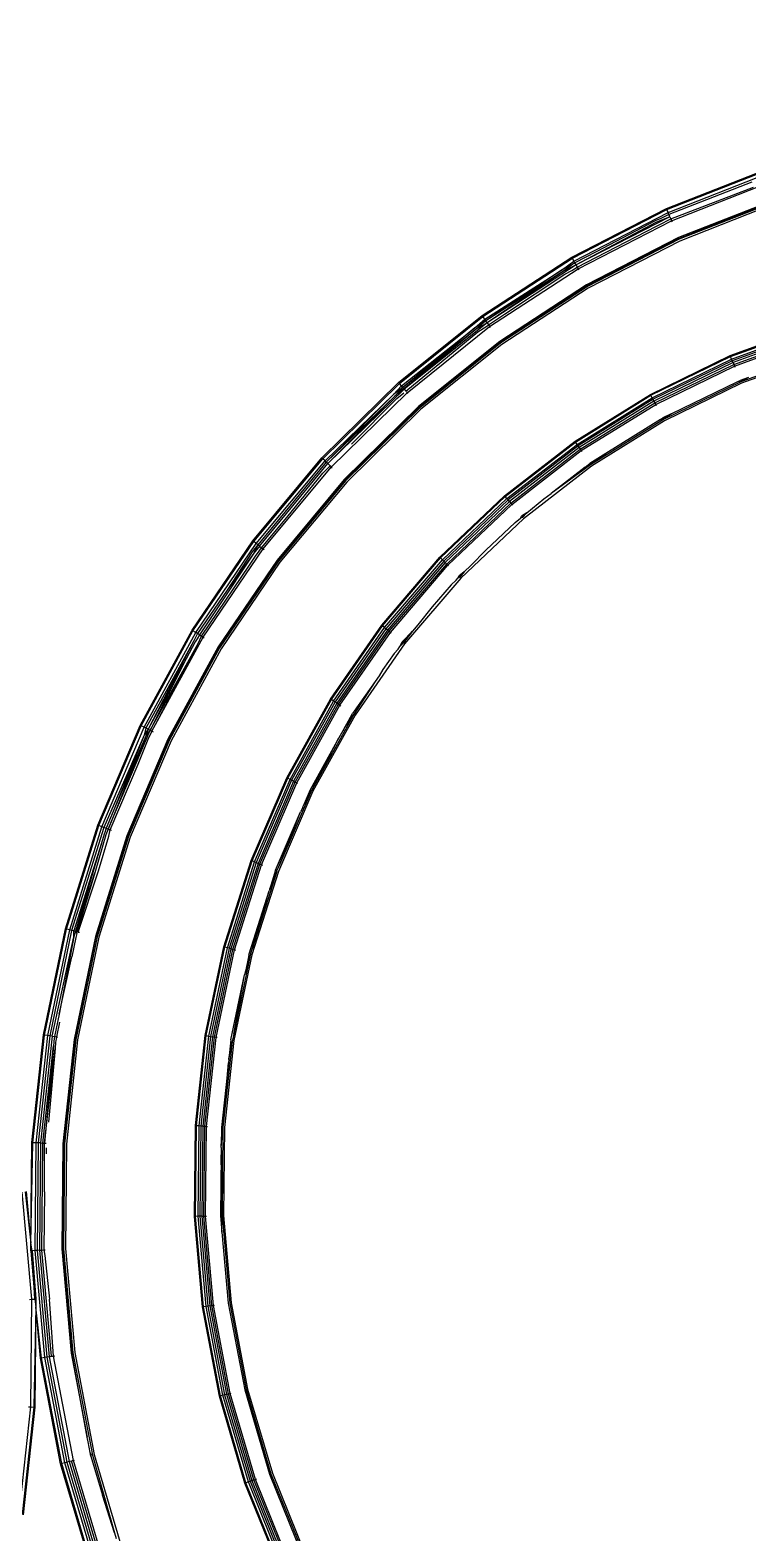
# Model space of a CAD drawing. Header units: millimetres. Extents: x -4865574 to 353735, y -2734656 to 279194.
# Drawn here: x -4826087.5 to -4826062.6, y -2670789.5 to -2670737.3 of the extents above; entities that cross this region are included whole.
import ezdxf

# ---------------------------------------------------------------- set-up
doc = ezdxf.new("R2010")
doc.units = ezdxf.units.MM
doc.layers.add('+AT9-Hardscape', color=1, linetype='Continuous')
doc.layers.add('+AT9-Hatch', color=8, linetype='Continuous')

# ---------------------------------------------------------------- blocks, each defined once
blk = doc.blocks.new('TABLE2')
at = {"layer": '+AT9-Hardscape'}
for p, q in [((1280.36, -389.114), (1283.788, -387.77)), ((1280.375, -389.152), (1283.8, -387.81)), ((1280.418, -389.257), (1283.832, -387.918)), ((1283.326, -388.197), (1280.445, -389.321)), ((1280.535, -389.543), (1283.894, -388.226)), ((1280.509, -389.479), (1283.381, -388.373)), ((1277.074, -390.806), (1280.36, -389.114)), ((1277.093, -390.842), (1280.375, -389.152)), ((1277.146, -390.942), (1280.418, -389.257)), ((1280.375, -389.152), (1280.36, -389.114)), ((1280.418, -389.257), (1280.375, -389.152)), ((1280.445, -389.321), (1280.418, -389.257)), ((1284.1, -388.823), (1280.774, -390.127)), ((1280.786, -390.155), (1284.108, -388.852)), ((1284.118, -388.885), (1280.799, -390.186)), ((1284.136, -388.946), (1280.823, -390.246)), ((1280.481, -389.411), (1277.219, -391.078)), ((1279.99, -389.608), (1277.219, -391.078)), ((1277.291, -391.214), (1280.535, -389.543)), ((1279.964, -389.546), (1277.918, -390.622)), ((1279.294, -390.104), (1280.035, -389.714)), ((1280.166, -389.465), (1279.964, -389.546)), ((1280.481, -389.411), (1279.99, -389.608)), ((1280.035, -389.714), (1280.109, -389.685)), ((1280.109, -389.685), (1280.509, -389.479)), ((1280.445, -389.321), (1280.166, -389.465)), ((1280.471, -389.386), (1280.445, -389.321)), ((1280.481, -389.411), (1280.509, -389.479)), ((1280.509, -389.479), (1280.535, -389.543)), ((1280.535, -389.543), (1280.552, -389.584)), ((1277.258, -391.152), (1279.294, -390.104)), ((1280.774, -390.127), (1277.586, -391.768)), ((1277.601, -391.795), (1280.786, -390.155)), ((1280.799, -390.186), (1277.617, -391.825)), ((1280.823, -390.246), (1277.647, -391.881)), ((1273.964, -392.828), (1277.074, -390.806)), ((1273.987, -392.862), (1277.093, -390.842)), ((1277.093, -390.842), (1277.074, -390.806)), ((1277.146, -390.942), (1277.093, -390.842)), ((1277.918, -390.622), (1277.179, -391.003)), ((1274.049, -392.955), (1276.748, -391.238)), ((1276.748, -391.238), (1274.088, -393.013)), ((1276.78, -391.297), (1274.088, -393.013)), ((1277.219, -391.078), (1274.135, -393.083)), ((1276.78, -391.297), (1274.135, -393.083)), ((1274.221, -393.21), (1277.291, -391.214)), ((1276.748, -391.238), (1277.146, -390.942)), ((1277.112, -391.046), (1276.748, -391.238)), ((1277.112, -391.046), (1276.78, -391.297)), ((1277.219, -391.078), (1276.78, -391.297)), ((1276.836, -391.398), (1277.074, -391.272)), ((1277.074, -391.272), (1277.258, -391.152)), ((1277.179, -391.003), (1277.112, -391.046)), ((1277.179, -391.003), (1277.146, -390.942)), ((1277.219, -391.078), (1277.179, -391.003)), ((1277.219, -391.078), (1277.258, -391.152)), ((1277.258, -391.152), (1277.291, -391.214)), ((1277.291, -391.214), (1277.312, -391.252)), ((1277.586, -391.768), (1274.57, -393.73)), ((1274.586, -393.755), (1277.601, -391.795)), ((1277.617, -391.825), (1274.605, -393.783)), ((1277.647, -391.881), (1274.641, -393.836)), ((1274.742, -392.789), (1276.836, -391.398)), ((1271.062, -395.16), (1273.964, -392.828)), ((1271.088, -395.192), (1273.987, -392.862)), ((1273.987, -392.862), (1273.964, -392.828)), ((1274.049, -392.955), (1273.987, -392.862)), ((1274.182, -393.153), (1274.742, -392.789)), ((1271.16, -395.278), (1273.711, -393.256)), ((1273.711, -393.256), (1271.204, -395.331)), ((1273.749, -393.311), (1271.204, -395.331)), ((1273.749, -393.311), (1271.24, -395.374)), ((1274.135, -393.083), (1271.258, -395.395)), ((1271.313, -395.462), (1273.814, -393.405)), ((1271.355, -395.513), (1274.221, -393.21)), ((1273.711, -393.256), (1274.049, -392.955)), ((1274.088, -393.013), (1273.711, -393.256)), ((1274.088, -393.013), (1273.749, -393.311)), ((1274.135, -393.083), (1273.749, -393.311)), ((1273.814, -393.405), (1274.125, -393.199)), ((1274.088, -393.013), (1274.049, -392.955)), ((1274.135, -393.083), (1274.088, -393.013)), ((1274.125, -393.199), (1274.182, -393.153)), ((1274.135, -393.083), (1274.182, -393.153)), ((1274.182, -393.153), (1274.221, -393.21)), ((1274.221, -393.21), (1274.245, -393.247)), ((1282.572, -394.226), (1285.459, -393.175)), ((1282.585, -394.258), (1285.469, -393.209)), ((1282.621, -394.347), (1285.496, -393.301)), ((1285.513, -393.358), (1282.643, -394.402)), ((1285.533, -393.427), (1282.67, -394.469)), ((1274.57, -393.73), (1271.754, -395.992)), ((1271.774, -396.016), (1274.586, -393.755)), ((1274.605, -393.783), (1271.795, -396.041)), ((1274.641, -393.836), (1271.836, -396.09)), ((1282.697, -394.536), (1285.553, -393.497)), ((1282.72, -394.59), (1285.57, -393.553)), ((1279.805, -395.571), (1282.572, -394.226)), ((1279.821, -395.602), (1282.585, -394.258)), ((1279.865, -395.687), (1282.621, -394.347)), ((1282.643, -394.402), (1279.893, -395.739)), ((1282.67, -394.469), (1279.926, -395.803)), ((1282.585, -394.258), (1282.572, -394.226)), ((1282.621, -394.347), (1282.585, -394.258)), ((1282.643, -394.402), (1282.621, -394.347)), ((1282.67, -394.469), (1282.643, -394.402)), ((1282.67, -394.469), (1282.697, -394.536)), ((1285.736, -394.119), (1282.941, -395.136)), ((1285.752, -394.172), (1282.961, -395.187)), ((1279.96, -395.867), (1282.697, -394.536)), ((1279.987, -395.919), (1282.72, -394.59)), ((1282.697, -394.536), (1282.72, -394.59)), ((1282.72, -394.59), (1282.734, -394.625)), ((1283.171, -394.995), (1282.92, -395.086)), ((1282.93, -395.11), (1283.171, -394.995)), ((1283.203, -394.983), (1283.171, -394.995)), ((1268.398, -397.778), (1271.062, -395.16)), ((1268.427, -397.806), (1271.088, -395.192)), ((1271.258, -395.395), (1268.599, -397.975)), ((1268.725, -398.097), (1271.355, -395.513)), ((1270.885, -395.579), (1271.16, -395.278)), ((1271.204, -395.331), (1270.885, -395.579)), ((1271.204, -395.331), (1270.928, -395.63)), ((1271.24, -395.374), (1270.928, -395.63)), ((1271.002, -395.717), (1271.242, -395.52)), ((1271.088, -395.192), (1271.062, -395.16)), ((1271.16, -395.278), (1271.088, -395.192)), ((1271.204, -395.331), (1271.16, -395.278)), ((1271.24, -395.374), (1271.204, -395.331)), ((1271.258, -395.395), (1271.24, -395.374)), ((1271.258, -395.395), (1271.313, -395.462)), ((1271.332, -395.484), (1271.355, -395.513)), ((1271.355, -395.513), (1271.383, -395.546)), ((1282.941, -395.136), (1280.261, -396.439)), ((1282.961, -395.187), (1280.286, -396.487)), ((1280.526, -396.25), (1282.837, -395.126)), ((1282.837, -395.126), (1282.92, -395.086)), ((1282.837, -395.126), (1282.93, -395.11)), ((1268.507, -397.884), (1270.885, -395.579)), ((1270.885, -395.579), (1268.552, -397.928)), ((1270.928, -395.63), (1268.552, -397.928)), ((1270.928, -395.63), (1268.599, -397.975)), ((1271.754, -395.992), (1269.17, -398.532)), ((1269.191, -398.553), (1271.774, -396.016)), ((1271.795, -396.041), (1269.215, -398.576)), ((1269.425, -397.305), (1271.002, -395.717)), ((1277.185, -397.198), (1279.805, -395.571)), ((1277.204, -397.227), (1279.821, -395.602)), ((1277.257, -397.307), (1279.865, -395.687)), ((1279.893, -395.739), (1277.29, -397.356)), ((1279.926, -395.803), (1277.329, -397.416)), ((1277.369, -397.476), (1279.96, -395.867)), ((1277.401, -397.525), (1279.987, -395.919)), ((1279.821, -395.602), (1279.805, -395.571)), ((1279.865, -395.687), (1279.821, -395.602)), ((1279.893, -395.739), (1279.865, -395.687)), ((1279.926, -395.803), (1279.893, -395.739)), ((1279.926, -395.803), (1279.96, -395.867)), ((1279.96, -395.867), (1279.987, -395.919)), ((1279.987, -395.919), (1280.005, -395.952)), ((1271.836, -396.09), (1269.26, -398.62)), ((1280.261, -396.439), (1277.724, -398.015)), ((1280.286, -396.487), (1277.754, -398.06)), ((1280.151, -396.444), (1278.252, -397.623)), ((1280.151, -396.444), (1280.236, -396.391)), ((1280.151, -396.444), (1280.248, -396.414)), ((1280.526, -396.25), (1280.236, -396.391)), ((1280.248, -396.414), (1280.526, -396.25)), ((1274.741, -399.09), (1277.185, -397.198)), ((1274.763, -399.117), (1277.204, -397.227)), ((1274.823, -399.191), (1277.257, -397.307)), ((1277.29, -397.356), (1274.86, -399.237)), ((1277.329, -397.416), (1274.905, -399.292)), ((1274.951, -399.348), (1277.369, -397.476)), ((1274.988, -399.393), (1277.401, -397.525)), ((1277.204, -397.227), (1277.185, -397.198)), ((1277.257, -397.307), (1277.204, -397.227)), ((1277.29, -397.356), (1277.257, -397.307)), ((1277.329, -397.416), (1277.29, -397.356)), ((1277.329, -397.416), (1277.369, -397.476)), ((1277.369, -397.476), (1277.401, -397.525)), ((1277.401, -397.525), (1277.422, -397.556)), ((1278.252, -397.623), (1277.695, -397.97)), ((1277.709, -397.991), (1278.252, -397.623)), ((1265.998, -400.654), (1268.398, -397.778)), ((1266.03, -400.68), (1268.427, -397.806)), ((1266.118, -400.749), (1268.507, -397.884)), ((1268.552, -397.928), (1266.178, -400.796)), ((1266.23, -400.838), (1268.599, -397.975)), ((1266.356, -400.938), (1268.725, -398.097)), ((1268.427, -397.806), (1268.398, -397.778)), ((1268.507, -397.884), (1268.427, -397.806)), ((1268.429, -398.308), (1268.681, -398.054)), ((1268.552, -397.928), (1268.507, -397.884)), ((1268.599, -397.975), (1268.552, -397.928)), ((1268.599, -397.975), (1268.681, -398.054)), ((1268.681, -398.054), (1268.725, -398.097)), ((1268.725, -398.097), (1268.756, -398.128)), ((1277.754, -398.06), (1275.391, -399.889)), ((1277.724, -398.015), (1276.352, -399.009)), ((1277.535, -398.094), (1276.352, -399.009)), ((1277.535, -398.094), (1277.695, -397.97)), ((1277.535, -398.094), (1277.709, -397.991)), ((1269.17, -398.532), (1266.842, -401.323)), ((1266.866, -401.341), (1269.191, -398.553)), ((1269.215, -398.576), (1266.892, -401.362)), ((1269.26, -398.62), (1266.941, -401.401)), ((1267.177, -399.85), (1268.429, -398.308)), ((1272.496, -401.228), (1274.741, -399.09)), ((1272.521, -401.252), (1274.763, -399.117)), ((1272.588, -401.32), (1274.823, -399.191)), ((1274.763, -399.117), (1274.741, -399.09)), ((1274.823, -399.191), (1274.763, -399.117)), ((1274.86, -399.237), (1274.823, -399.191)), ((1275.515, -399.689), (1276.105, -399.2)), ((1276.105, -399.2), (1276.352, -399.009)), ((1274.86, -399.237), (1272.629, -401.361)), ((1272.68, -401.412), (1274.905, -399.292)), ((1272.73, -401.462), (1274.951, -399.348)), ((1272.772, -401.504), (1274.988, -399.393)), ((1274.905, -399.292), (1274.86, -399.237)), ((1274.905, -399.292), (1274.951, -399.348)), ((1274.951, -399.348), (1274.988, -399.393)), ((1274.988, -399.393), (1275.011, -399.422)), ((1275.515, -399.689), (1275.323, -399.805)), ((1275.339, -399.825), (1275.515, -399.689)), ((1275.515, -399.689), (1275.357, -399.847)), ((1266.303, -400.895), (1267.177, -399.85)), ((1275.391, -399.889), (1273.222, -401.955)), ((1275.103, -400.015), (1274.093, -400.977)), ((1275.103, -400.015), (1275.288, -399.874)), ((1275.288, -399.874), (1275.323, -399.805)), ((1275.288, -399.874), (1275.339, -399.825)), ((1275.357, -399.847), (1275.288, -399.874)), ((1263.889, -403.76), (1265.998, -400.654)), ((1263.923, -403.782), (1266.03, -400.68)), ((1264.017, -403.842), (1266.118, -400.749)), ((1266.03, -400.68), (1265.998, -400.654)), ((1266.118, -400.749), (1266.03, -400.68)), ((1266.178, -400.796), (1266.118, -400.749)), ((1264.273, -404.004), (1266.356, -400.938)), ((1266.03, -401.083), (1264.754, -403.022)), ((1265.978, -401.043), (1265.107, -402.365)), ((1266.03, -401.083), (1265.107, -402.365)), ((1265.887, -401.507), (1266.12, -401.153)), ((1266.178, -400.796), (1265.978, -401.043)), ((1266.178, -400.796), (1266.03, -401.083)), ((1266.23, -400.838), (1266.03, -401.083)), ((1266.12, -401.153), (1266.165, -401.098)), ((1266.165, -401.098), (1266.303, -400.895)), ((1266.23, -400.838), (1266.178, -400.796)), ((1266.23, -400.838), (1266.303, -400.895)), ((1266.303, -400.895), (1266.356, -400.938)), ((1266.356, -400.938), (1266.39, -400.965)), ((1270.475, -403.589), (1272.496, -401.228)), ((1270.502, -403.611), (1272.521, -401.252)), ((1272.521, -401.252), (1272.496, -401.228)), ((1272.588, -401.32), (1272.521, -401.252)), ((1274.093, -400.977), (1273.564, -401.515)), ((1264.216, -403.968), (1265.887, -401.507)), ((1266.842, -401.323), (1264.796, -404.336)), ((1264.821, -404.352), (1266.866, -401.341)), ((1266.892, -401.362), (1264.849, -404.369)), ((1266.941, -401.401), (1264.902, -404.403)), ((1270.575, -403.671), (1272.588, -401.32)), ((1272.629, -401.361), (1270.62, -403.707)), ((1272.68, -401.412), (1270.675, -403.753)), ((1270.731, -403.798), (1272.73, -401.462)), ((1270.776, -403.835), (1272.772, -401.504)), ((1272.629, -401.361), (1272.588, -401.32)), ((1272.68, -401.412), (1272.629, -401.361)), ((1272.68, -401.412), (1272.73, -401.462)), ((1272.73, -401.462), (1272.772, -401.504)), ((1272.772, -401.504), (1272.798, -401.53)), ((1273.336, -401.733), (1273.146, -401.879)), ((1273.164, -401.897), (1273.336, -401.733)), ((1273.336, -401.733), (1273.184, -401.917)), ((1273.564, -401.515), (1273.336, -401.733)), ((1273.222, -401.955), (1271.268, -404.237)), ((1272.885, -402.183), (1272.227, -402.952)), ((1272.885, -402.183), (1273.054, -402.025)), ((1273.054, -402.025), (1273.116, -401.952)), ((1273.116, -401.952), (1273.146, -401.879)), ((1273.116, -401.952), (1273.164, -401.897)), ((1273.184, -401.917), (1273.116, -401.952)), ((1265.107, -402.365), (1264.075, -403.878)), ((1264.754, -403.022), (1264.145, -403.923)), ((1272.227, -402.952), (1271.732, -403.569)), ((1262.091, -407.064), (1263.889, -403.76)), ((1262.127, -407.082), (1263.923, -403.782)), ((1262.227, -407.131), (1264.017, -403.842)), ((1263.923, -403.782), (1263.889, -403.76)), ((1264.017, -403.842), (1263.923, -403.782)), ((1264.075, -403.878), (1263.947, -404.127)), ((1264.075, -403.878), (1264.017, -403.842)), ((1264.145, -403.923), (1264.075, -403.878)), ((1268.697, -406.149), (1270.475, -403.589)), ((1268.726, -406.168), (1270.502, -403.611)), ((1268.805, -406.22), (1270.575, -403.671)), ((1270.62, -403.707), (1268.853, -406.252)), ((1270.675, -403.753), (1268.913, -406.291)), ((1268.972, -406.33), (1270.731, -403.798)), ((1269.02, -406.362), (1270.776, -403.835)), ((1270.502, -403.611), (1270.475, -403.589)), ((1270.575, -403.671), (1270.502, -403.611)), ((1270.62, -403.707), (1270.575, -403.671)), ((1270.675, -403.753), (1270.62, -403.707)), ((1270.675, -403.753), (1270.731, -403.798)), ((1270.731, -403.798), (1270.776, -403.835)), ((1270.776, -403.835), (1270.804, -403.858)), ((1271.54, -403.793), (1271.185, -404.169)), ((1271.205, -404.185), (1271.54, -403.793)), ((1271.54, -403.793), (1271.226, -404.203)), ((1271.732, -403.569), (1271.54, -403.793)), ((1263.947, -404.127), (1262.288, -407.162)), ((1263.947, -404.127), (1262.362, -407.199)), ((1262.437, -407.236), (1264.099, -404.222)), ((1262.627, -407.029), (1264.273, -404.004)), ((1262.627, -407.029), (1264.099, -404.222)), ((1264.796, -404.336), (1263.051, -407.541)), ((1263.078, -407.554), (1264.821, -404.352)), ((1264.849, -404.369), (1263.108, -407.568)), ((1264.902, -404.403), (1263.164, -407.596)), ((1264.003, -404.162), (1263.691, -404.758)), ((1264.071, -404.06), (1264.003, -404.162)), ((1264.145, -403.923), (1264.071, -404.06)), ((1264.099, -404.222), (1264.216, -403.968)), ((1264.145, -403.923), (1264.216, -403.968)), ((1264.216, -403.968), (1264.273, -404.004)), ((1264.273, -404.004), (1264.31, -404.027)), ((1271.268, -404.237), (1269.55, -406.712)), ((1270.907, -404.569), (1271.042, -404.415)), ((1271.042, -404.415), (1271.103, -404.329)), ((1271.103, -404.329), (1271.185, -404.169)), ((1271.103, -404.329), (1271.205, -404.185)), ((1271.226, -404.203), (1271.103, -404.329)), ((1263.691, -404.758), (1262.362, -407.199)), ((1263.691, -404.758), (1262.437, -407.236)), ((1270.907, -404.569), (1270.519, -405.127)), ((1270.382, -405.349), (1270.246, -405.541)), ((1270.519, -405.127), (1270.382, -405.349)), ((1270.246, -405.541), (1269.46, -406.653)), ((1270.246, -405.541), (1269.505, -406.682)), ((1267.181, -408.882), (1268.697, -406.149)), ((1267.212, -408.898), (1268.726, -406.168)), ((1267.295, -408.941), (1268.805, -406.22)), ((1268.853, -406.252), (1267.347, -408.968)), ((1268.913, -406.291), (1267.41, -409.001)), ((1267.473, -409.034), (1268.972, -406.33)), ((1267.524, -409.061), (1269.02, -406.362)), ((1268.726, -406.168), (1268.697, -406.149)), ((1268.805, -406.22), (1268.726, -406.168)), ((1268.853, -406.252), (1268.805, -406.22)), ((1268.913, -406.291), (1268.853, -406.252)), ((1268.913, -406.291), (1268.972, -406.33)), ((1268.972, -406.33), (1269.02, -406.362)), ((1269.02, -406.362), (1269.051, -406.383)), ((1262.498, -407.266), (1262.627, -407.029)), ((1269.505, -406.682), (1268.058, -409.292)), ((1269.55, -406.712), (1268.084, -409.354)), ((1269.19, -407.14), (1269.46, -406.653)), ((1269.19, -407.14), (1269.505, -406.682)), ((1260.622, -410.531), (1262.091, -407.064)), ((1260.66, -410.545), (1262.127, -407.082)), ((1260.764, -410.584), (1262.227, -407.131)), ((1262.227, -407.406), (1260.828, -410.607)), ((1260.984, -410.665), (1262.437, -407.236)), ((1262.286, -407.435), (1260.984, -410.665)), ((1262.227, -407.406), (1261.21, -409.92)), ((1262.286, -407.435), (1261.21, -409.92)), ((1263.051, -407.541), (1261.627, -410.904)), ((1262.015, -408.407), (1262.388, -407.484)), ((1262.127, -407.082), (1262.091, -407.064)), ((1262.227, -407.131), (1262.127, -407.082)), ((1262.288, -407.162), (1262.227, -407.131)), ((1262.288, -407.162), (1262.227, -407.406)), ((1262.362, -407.199), (1262.227, -407.406)), ((1262.362, -407.199), (1262.286, -407.435)), ((1262.437, -407.236), (1262.286, -407.435)), ((1262.362, -407.199), (1262.288, -407.162)), ((1262.362, -407.199), (1262.437, -407.236)), ((1262.388, -407.484), (1262.479, -407.312)), ((1262.437, -407.236), (1262.498, -407.266)), ((1262.479, -407.312), (1262.498, -407.266)), ((1262.498, -407.266), (1262.537, -407.285)), ((1268.989, -407.502), (1267.99, -409.304)), ((1268.058, -409.292), (1268.989, -407.502)), ((1269.127, -407.252), (1268.989, -407.502)), ((1269.144, -407.223), (1269.127, -407.252)), ((1269.144, -407.223), (1269.19, -407.14)), ((1261.655, -410.914), (1263.078, -407.554)), ((1263.108, -407.568), (1261.686, -410.926)), ((1263.164, -407.596), (1261.745, -410.948)), ((1261.048, -410.689), (1262.015, -408.407)), ((1265.943, -411.76), (1267.181, -408.882)), ((1265.975, -411.773), (1267.212, -408.898)), ((1266.062, -411.807), (1267.295, -408.941)), ((1267.347, -408.968), (1266.116, -411.829)), ((1267.41, -409.001), (1266.182, -411.855)), ((1266.248, -411.881), (1267.473, -409.034)), ((1266.301, -411.902), (1267.524, -409.061)), ((1267.212, -408.898), (1267.181, -408.882)), ((1267.295, -408.941), (1267.212, -408.898)), ((1267.347, -408.968), (1267.295, -408.941)), ((1267.41, -409.001), (1267.347, -408.968)), ((1267.41, -409.001), (1267.473, -409.034)), ((1267.473, -409.034), (1267.524, -409.061)), ((1267.524, -409.061), (1267.556, -409.078)), ((1268.084, -409.354), (1266.888, -412.136)), ((1268.037, -409.329), (1266.905, -411.961)), ((1267.99, -409.304), (1267.748, -409.865)), ((1267.748, -409.865), (1268.037, -409.329)), ((1268.058, -409.292), (1268.037, -409.329)), ((1261.21, -409.92), (1260.906, -410.637)), ((1266.788, -412.096), (1267.661, -410.068)), ((1266.905, -411.961), (1267.661, -410.068)), ((1267.732, -409.913), (1267.661, -410.068)), ((1267.732, -409.913), (1267.748, -409.865)), ((1259.499, -414.126), (1260.622, -410.531)), ((1259.538, -414.136), (1260.66, -410.545)), ((1259.645, -414.164), (1260.764, -410.584)), ((1260.828, -410.607), (1259.711, -414.181)), ((1260.66, -410.545), (1260.622, -410.531)), ((1260.764, -410.584), (1260.66, -410.545)), ((1260.828, -410.607), (1260.764, -410.584)), ((1260.906, -410.637), (1260.828, -410.607)), ((1260.906, -410.637), (1260.86, -410.783)), ((1260.984, -410.665), (1260.897, -410.867)), ((1260.906, -410.637), (1260.984, -410.665)), ((1260.984, -410.665), (1261.048, -410.689)), ((1260.744, -411.155), (1259.792, -414.201)), ((1260.744, -411.155), (1259.844, -414.214)), ((1260.897, -410.867), (1260.511, -412.179)), ((1261.627, -410.904), (1260.537, -414.392)), ((1260.566, -414.399), (1261.655, -410.914)), ((1261.686, -410.926), (1260.598, -414.407)), ((1260.647, -412.116), (1261.004, -410.906)), ((1261.745, -410.948), (1260.659, -414.423)), ((1260.836, -410.844), (1260.744, -411.155)), ((1260.86, -410.783), (1260.836, -410.844)), ((1261.004, -410.906), (1261.048, -410.689)), ((1261.048, -410.689), (1261.089, -410.704)), ((1259.873, -414.222), (1260.511, -412.179)), ((1260.511, -412.179), (1259.907, -414.231)), ((1259.939, -414.239), (1260.647, -412.116)), ((1264.995, -414.753), (1265.943, -411.76)), ((1265.028, -414.763), (1265.975, -411.773)), ((1265.118, -414.788), (1266.062, -411.807)), ((1266.116, -411.829), (1265.174, -414.804)), ((1266.182, -411.855), (1265.242, -414.823)), ((1265.31, -414.842), (1266.248, -411.881)), ((1265.365, -414.858), (1266.301, -411.902)), ((1265.975, -411.773), (1265.943, -411.76)), ((1266.888, -412.136), (1265.971, -415.029)), ((1266.062, -411.807), (1265.975, -411.773)), ((1266.83, -412.143), (1265.988, -414.8)), ((1266.116, -411.829), (1266.062, -411.807)), ((1266.182, -411.855), (1266.116, -411.829)), ((1266.182, -411.855), (1266.248, -411.881)), ((1266.248, -411.881), (1266.301, -411.902)), ((1266.301, -411.902), (1266.335, -411.916)), ((1266.788, -412.096), (1266.591, -412.737)), ((1266.591, -412.737), (1266.83, -412.143)), ((1266.83, -412.143), (1266.838, -412.116)), ((1266.838, -412.116), (1266.905, -411.961)), ((1266.591, -412.737), (1266.563, -412.809)), ((1265.869, -415), (1266.563, -412.809)), ((1265.988, -414.8), (1266.563, -412.809)), ((1258.731, -417.812), (1259.499, -414.126)), ((1258.772, -417.818), (1259.538, -414.136)), ((1258.882, -417.834), (1259.645, -414.164)), ((1259.711, -414.181), (1258.949, -417.844)), ((1259.538, -414.136), (1259.499, -414.126)), ((1259.645, -414.164), (1259.538, -414.136)), ((1259.711, -414.181), (1259.645, -414.164)), ((1259.792, -414.201), (1259.711, -414.181)), ((1259.787, -414.408), (1259.792, -414.201)), ((1259.844, -414.214), (1259.787, -414.408)), ((1259.792, -414.201), (1259.844, -414.214)), ((1259.844, -414.214), (1259.907, -414.231)), ((1259.891, -414.286), (1259.851, -414.424)), ((1259.891, -414.286), (1259.873, -414.222)), ((1259.939, -414.239), (1259.907, -414.231)), ((1259.939, -414.239), (1259.981, -414.249)), ((1259.031, -417.856), (1259.787, -414.408)), ((1259.787, -414.408), (1259.274, -417.097)), ((1259.851, -414.424), (1259.722, -415.099)), ((1260.537, -414.392), (1259.793, -417.968)), ((1259.822, -417.972), (1260.566, -414.399)), ((1260.598, -414.407), (1259.855, -417.977)), ((1260.659, -414.423), (1259.917, -417.986)), ((1264.347, -417.832), (1264.995, -414.753)), ((1264.381, -417.837), (1265.028, -414.763)), ((1264.473, -417.853), (1265.118, -414.788)), ((1265.174, -414.804), (1264.53, -417.863)), ((1265.242, -414.823), (1264.599, -417.875)), ((1264.669, -417.887), (1265.31, -414.842)), ((1264.726, -417.897), (1265.365, -414.858)), ((1265.028, -414.763), (1264.995, -414.753)), ((1265.118, -414.788), (1265.028, -414.763)), ((1265.174, -414.804), (1265.118, -414.788)), ((1265.242, -414.823), (1265.174, -414.804)), ((1265.242, -414.823), (1265.31, -414.842)), ((1265.31, -414.842), (1265.365, -414.858)), ((1265.365, -414.858), (1265.4, -414.868)), ((1265.92, -415.015), (1265.988, -414.8)), ((1259.274, -417.097), (1259.722, -415.099)), ((1265.911, -415.058), (1265.336, -417.788)), ((1265.971, -415.029), (1265.345, -418.004)), ((1265.861, -415.038), (1265.734, -415.666)), ((1265.734, -415.666), (1265.911, -415.058)), ((1265.861, -415.038), (1265.869, -415)), ((1265.92, -415.015), (1265.911, -415.058)), ((1265.24, -417.986), (1265.716, -415.723)), ((1265.336, -417.788), (1265.716, -415.723)), ((1265.734, -415.666), (1265.716, -415.723)), ((1259.274, -417.097), (1259.114, -417.868)), ((1259.289, -417.373), (1259.181, -417.878)), ((1258.329, -421.552), (1258.731, -417.812)), ((1258.369, -421.554), (1258.772, -417.818)), ((1258.48, -421.558), (1258.882, -417.834)), ((1258.949, -417.844), (1258.548, -421.561)), ((1259.031, -417.856), (1258.632, -421.564)), ((1258.772, -417.818), (1258.731, -417.812)), ((1258.882, -417.834), (1258.772, -417.818)), ((1258.949, -417.844), (1258.882, -417.834)), ((1259.031, -417.856), (1258.949, -417.844)), ((1259.031, -417.856), (1259.114, -417.868)), ((1259.114, -417.868), (1259.096, -418.033)), ((1259.114, -417.868), (1259.181, -417.878)), ((1259.145, -417.873), (1259.114, -417.868)), ((1259.181, -417.878), (1259.166, -418.015)), ((1259.181, -417.878), (1259.224, -417.885)), ((1259.793, -417.968), (1259.402, -421.596)), ((1259.431, -421.597), (1259.822, -417.972)), ((1259.855, -417.977), (1259.464, -421.598)), ((1259.917, -417.986), (1259.527, -421.601)), ((1264.005, -420.963), (1264.347, -417.832)), ((1264.04, -420.965), (1264.381, -417.837)), ((1264.133, -420.971), (1264.473, -417.853)), ((1264.53, -417.863), (1264.19, -420.975)), ((1264.599, -417.875), (1264.261, -420.98)), ((1264.331, -420.985), (1264.669, -417.887)), ((1264.347, -417.832), (1264.381, -417.837)), ((1264.381, -417.837), (1264.473, -417.853)), ((1264.388, -420.989), (1264.726, -417.897)), ((1264.473, -417.853), (1264.53, -417.863)), ((1264.53, -417.863), (1264.599, -417.875)), ((1264.669, -417.887), (1264.599, -417.875)), ((1264.726, -417.897), (1264.669, -417.887)), ((1264.761, -417.903), (1264.726, -417.897)), ((1265.24, -417.986), (1265.169, -418.638)), ((1265.336, -417.788), (1265.292, -417.995)), ((1258.715, -421.568), (1259.08, -418.186)), ((1259.08, -418.186), (1258.773, -421.57)), ((1258.773, -421.57), (1259.137, -418.28)), ((1259.137, -418.28), (1258.905, -420.843)), ((1259.091, -418.059), (1259.08, -418.186)), ((1259.096, -418.033), (1259.091, -418.059)), ((1259.156, -418.068), (1259.137, -418.28)), ((1259.166, -418.015), (1259.156, -418.068)), ((1265.286, -418.055), (1264.974, -420.912)), ((1265.345, -418.004), (1265.015, -421.031)), ((1265.169, -418.638), (1265.286, -418.055)), ((1265.292, -417.995), (1265.286, -418.055)), ((1265.153, -418.785), (1264.909, -421.024)), ((1264.974, -420.912), (1265.153, -418.785)), ((1265.17, -418.671), (1265.153, -418.785)), ((1265.17, -418.671), (1265.169, -418.638)), ((1263.974, -424.115), (1264.005, -420.963)), ((1264.04, -420.965), (1264.005, -420.963)), ((1264.008, -424.114), (1264.04, -420.965)), ((1264.133, -420.971), (1264.04, -420.965)), ((1264.102, -424.11), (1264.133, -420.971)), ((1264.19, -420.975), (1264.133, -420.971)), ((1264.19, -420.975), (1264.159, -424.108)), ((1264.261, -420.98), (1264.19, -420.975)), ((1264.261, -420.98), (1264.23, -424.106)), ((1264.261, -420.98), (1264.331, -420.985)), ((1264.3, -424.103), (1264.331, -420.985)), ((1264.331, -420.985), (1264.388, -420.989)), ((1264.358, -424.101), (1264.388, -420.989)), ((1264.388, -420.989), (1264.425, -420.991)), ((1264.909, -421.024), (1264.903, -421.65)), ((1264.903, -421.65), (1264.961, -421.06)), ((1264.961, -421.06), (1264.931, -424.08)), ((1264.962, -421.027), (1264.961, -421.06)), ((1264.974, -420.912), (1264.962, -421.027)), ((1265.015, -421.031), (1264.985, -424.078)), ((1258.296, -425.038), (1258.329, -421.552)), ((1258.296, -425.038), (1258.369, -421.554)), ((1258.369, -421.554), (1258.329, -421.552)), ((1258.48, -421.558), (1258.369, -421.554)), ((1258.446, -425.297), (1258.48, -421.558)), ((1258.548, -421.561), (1258.48, -421.558)), ((1258.548, -421.561), (1258.514, -425.292)), ((1258.632, -421.564), (1258.548, -421.561)), ((1258.632, -421.564), (1258.597, -425.287)), ((1258.632, -421.564), (1258.715, -421.568)), ((1258.681, -425.282), (1258.715, -421.568)), ((1258.715, -421.568), (1258.773, -421.57)), ((1258.768, -423.261), (1258.773, -421.57)), ((1258.773, -421.57), (1258.827, -421.572)), ((1259.402, -421.596), (1259.368, -425.238)), ((1259.398, -425.236), (1259.431, -421.597)), ((1259.464, -421.598), (1259.431, -425.234)), ((1259.527, -421.601), (1259.494, -425.23)), ((1258.825, -421.728), (1258.822, -421.764)), ((1258.822, -421.764), (1258.823, -421.937)), ((1264.899, -421.976), (1264.878, -424.082)), ((1264.904, -421.721), (1264.899, -421.976)), ((1264.931, -424.08), (1264.899, -421.976)), ((1264.904, -421.721), (1264.903, -421.65)), ((1257.986, -423.274), (1258.318, -426.989)), ((1258.096, -423.255), (1258.296, -425.038)), ((1258.136, -423.249), (1258.296, -425.038)), ((1258.768, -423.261), (1258.749, -425.277)), ((1264.008, -424.114), (1263.974, -424.115)), ((1264.253, -427.256), (1263.974, -424.115)), ((1264.102, -424.11), (1264.008, -424.114)), ((1264.287, -427.251), (1264.008, -424.114)), ((1264.159, -424.108), (1264.102, -424.11)), ((1264.38, -427.238), (1264.102, -424.11)), ((1264.23, -424.106), (1264.159, -424.108)), ((1264.159, -424.108), (1264.437, -427.23)), ((1264.23, -424.106), (1264.3, -424.103)), ((1264.23, -424.106), (1264.506, -427.22)), ((1264.3, -424.103), (1264.358, -424.101)), ((1264.576, -427.21), (1264.3, -424.103)), ((1264.358, -424.101), (1264.394, -424.1)), ((1264.633, -427.202), (1264.358, -424.101)), ((1264.878, -424.082), (1264.93, -424.661)), ((1264.93, -424.661), (1264.931, -424.08)), ((1264.931, -424.08), (1265.202, -427.121)), ((1264.985, -424.078), (1265.254, -427.114)), ((1264.93, -424.661), (1265.149, -427.129)), ((1258.294, -425.307), (1258.296, -425.038)), ((1258.335, -425.304), (1258.296, -425.038)), ((1258.514, -425.292), (1258.446, -425.297)), ((1258.597, -425.287), (1258.514, -425.292)), ((1258.514, -425.292), (1258.846, -429.001)), ((1258.597, -425.287), (1258.681, -425.282)), ((1258.597, -425.287), (1258.929, -428.986)), ((1258.681, -425.282), (1258.749, -425.277)), ((1259.012, -428.972), (1258.681, -425.282)), ((1258.749, -425.277), (1258.793, -425.275)), ((1258.749, -425.277), (1258.785, -425.477)), ((1259.368, -425.238), (1259.692, -428.857)), ((1259.722, -428.852), (1259.398, -425.236)), ((1259.431, -425.234), (1259.755, -428.847)), ((1259.494, -425.23), (1259.817, -428.836)), ((1258.335, -425.304), (1258.294, -425.307)), ((1258.294, -425.307), (1258.43, -426.982)), ((1258.446, -425.297), (1258.335, -425.304)), ((1258.335, -425.304), (1258.47, -426.979)), ((1258.43, -426.982), (1258.335, -425.304)), ((1258.778, -429.012), (1258.446, -425.297)), ((1258.785, -425.477), (1258.945, -426.982)), ((1258.25, -426.994), (1258.318, -426.989)), ((1258.318, -426.989), (1258.284, -430.728)), ((1258.318, -426.989), (1258.43, -426.982)), ((1258.468, -427.248), (1258.395, -430.732)), ((1258.43, -426.982), (1258.47, -426.979)), ((1258.43, -426.982), (1258.468, -427.248)), ((1258.468, -427.248), (1258.436, -430.734)), ((1258.47, -426.979), (1258.468, -427.248)), ((1258.668, -429.031), (1258.468, -427.248)), ((1258.628, -429.037), (1258.468, -427.248)), ((1259.079, -428.961), (1258.945, -426.982)), ((1264.287, -427.251), (1264.253, -427.256)), ((1264.84, -430.353), (1264.253, -427.256)), ((1264.38, -427.238), (1264.287, -427.251)), ((1264.873, -430.345), (1264.287, -427.251)), ((1264.437, -427.23), (1264.38, -427.238)), ((1264.964, -430.322), (1264.38, -427.238)), ((1264.506, -427.22), (1264.437, -427.23)), ((1264.437, -427.23), (1265.02, -430.308)), ((1264.506, -427.22), (1264.576, -427.21)), ((1264.506, -427.22), (1265.088, -430.291)), ((1264.576, -427.21), (1264.633, -427.202)), ((1265.157, -430.274), (1264.576, -427.21)), ((1264.633, -427.202), (1264.669, -427.197)), ((1265.212, -430.26), (1264.633, -427.202)), ((1265.149, -427.129), (1265.718, -430.134)), ((1265.202, -427.121), (1265.77, -430.121)), ((1265.254, -427.114), (1265.821, -430.108)), ((1259.692, -428.857), (1260.249, -431.778)), ((1260.249, -431.778), (1259.722, -428.852)), ((1259.755, -428.847), (1260.432, -432.399)), ((1259.817, -428.836), (1260.493, -432.382)), ((1258.668, -429.031), (1258.628, -429.037)), ((1259.327, -432.706), (1258.628, -429.037)), ((1258.778, -429.012), (1258.668, -429.031)), ((1259.367, -432.695), (1258.668, -429.031)), ((1258.846, -429.001), (1258.778, -429.012)), ((1259.475, -432.665), (1258.778, -429.012)), ((1258.929, -428.986), (1258.846, -429.001)), ((1258.846, -429.001), (1259.541, -432.647)), ((1258.929, -428.986), (1259.012, -428.972)), ((1258.929, -428.986), (1259.622, -432.625)), ((1259.012, -428.972), (1259.079, -428.961)), ((1259.079, -428.961), (1259.122, -428.954)), ((1259.77, -432.584), (1259.079, -428.961)), ((1264.873, -430.345), (1264.84, -430.353)), ((1265.728, -433.375), (1264.84, -430.353)), ((1264.964, -430.322), (1264.873, -430.345)), ((1265.76, -433.363), (1264.873, -430.345)), ((1265.02, -430.308), (1264.964, -430.322)), ((1265.849, -433.331), (1264.964, -430.322)), ((1265.088, -430.291), (1265.02, -430.308)), ((1265.02, -430.308), (1265.903, -433.312)), ((1265.088, -430.291), (1265.157, -430.274)), ((1265.088, -430.291), (1265.969, -433.288)), ((1265.157, -430.274), (1265.212, -430.26)), ((1266.035, -433.263), (1265.157, -430.274)), ((1265.212, -430.26), (1265.248, -430.251)), ((1266.089, -433.244), (1265.212, -430.26)), ((1265.718, -430.134), (1266.58, -433.065)), ((1265.77, -430.121), (1266.63, -433.047)), ((1265.821, -430.108), (1266.68, -433.029)), ((1258.284, -430.728), (1257.883, -434.452)), ((1258.395, -430.732), (1257.993, -434.468)), ((1258.436, -430.734), (1258.033, -434.474)), ((1258.216, -430.725), (1258.284, -430.728)), ((1258.284, -430.728), (1258.395, -430.732)), ((1258.395, -430.732), (1258.436, -430.734)), ((1260.261, -431.843), (1260.249, -431.778)), ((1260.271, -431.883), (1260.261, -431.843)), ((1260.282, -431.941), (1260.271, -431.883)), ((1260.351, -432.312), (1260.282, -431.941)), ((1259.734, -432.594), (1259.77, -432.584)), ((1259.77, -432.584), (1259.812, -432.572)), ((1260.814, -436.108), (1259.77, -432.584)), ((1260.377, -432.436), (1260.351, -432.312)), ((1260.4, -432.408), (1260.351, -432.312)), ((1260.377, -432.436), (1260.4, -432.408)), ((1260.377, -432.436), (1260.778, -433.792)), ((1260.432, -432.399), (1261.197, -435.101)), ((1260.493, -432.382), (1261.515, -435.833)), ((1259.367, -432.695), (1259.327, -432.706)), ((1260.385, -436.276), (1259.327, -432.706)), ((1259.475, -432.665), (1259.367, -432.695)), ((1260.423, -436.261), (1259.367, -432.695)), ((1259.541, -432.647), (1259.475, -432.665)), ((1260.528, -436.22), (1259.475, -432.665)), ((1259.622, -432.625), (1259.541, -432.647)), ((1259.541, -432.647), (1260.592, -436.195)), ((1259.622, -432.625), (1259.703, -432.602)), ((1259.622, -432.625), (1260.671, -436.164)), ((1260.75, -436.133), (1259.703, -432.602)), ((1266.58, -433.065), (1267.725, -435.894)), ((1266.63, -433.047), (1267.773, -435.87)), ((1266.68, -433.029), (1267.821, -435.847)), ((1265.76, -433.363), (1265.728, -433.375)), ((1266.909, -436.291), (1265.728, -433.375)), ((1265.849, -433.331), (1265.76, -433.363)), ((1266.94, -436.276), (1265.76, -433.363)), ((1265.903, -433.312), (1265.849, -433.331)), ((1267.024, -436.234), (1265.849, -433.331)), ((1265.969, -433.288), (1265.903, -433.312)), ((1265.903, -433.312), (1267.076, -436.209)), ((1265.969, -433.288), (1266.035, -433.263)), ((1265.969, -433.288), (1267.14, -436.178)), ((1266.035, -433.263), (1266.089, -433.244)), ((1267.203, -436.147), (1266.035, -433.263)), ((1266.089, -433.244), (1266.124, -433.231)), ((1267.255, -436.122), (1266.089, -433.244)), ((1261.197, -435.101), (1260.778, -433.792)), ((1261.197, -435.101), (1261.255, -435.296))]:
    blk.add_line(p, q, dxfattribs=at)

msp = doc.modelspace()

# ---------------------------------------------------------------- hatches: boundary and pattern name
at = {"layer": '+AT9-Hatch'}
h = msp.add_hatch(dxfattribs=at)
h.set_pattern_fill('CTYSQMK2', color=8, scale=2, angle=90)
h.set_pattern_definition([(90, (9e-15, 143.7), (-609.6, 609.6), [931.82948, -287.37052]), (180, (-143.7, 9e-15), (-609.6, -609.6), [931.82948, -287.37052]), (135, (-609.6, 465.9), (-609.60134, -609.60134), [203.2, -658.90648]), (405, (-609.6, 465.9), (-609.60134, 609.60134), [203.2, -658.90648]), (135, (-465.9, 609.6), (-609.60134, -609.60134), [203.2, -658.90648]), (405, (-753.3, 609.6), (-609.60134, 609.60134), [203.2, -658.90648])])
h.paths.add_polyline_path([(-4841253.645, -2670527.104), (-4841253.645, -2670577.104), (-4841253.645, -2671727.104), (-4841253.645, -2671777.104), (-4841253.645, -2672927.104), (-4841253.645, -2672977.104), (-4841253.645, -2673132.104), (-4822653.644, -2673132.104), (-4822653.644, -2672397.118), (-4822653.644, -2672347.118), (-4822653.644, -2671197.118), (-4822653.644, -2671147.118), (-4822653.644, -2669997.118), (-4822653.644, -2669947.118), (-4822653.644, -2668797.118), (-4822653.644, -2668747.118), (-4822653.644, -2666527.714), (-4841380.204, -2666527.714), (-4841253.645, -2669327.104), (-4841253.645, -2669377.104), (-4841322.645, -2669377.104), (-4841322.645, -2670527.104)])
edge = h.paths.add_edge_path(flags=16)
edge.add_spline(control_points=[(-4840332.707, -2670233.769), (-4840264.113, -2670154.237), (-4840112.569, -2670007.559), (-4839849.527, -2669831.803), (-4839559.263, -2669705.992), (-4839251.163, -2669634.193), (-4838935.185, -2669618.726), (-4838621.545, -2669660.093), (-4838320.383, -2669756.956), (-4838041.434, -2669906.182), (-4837793.717, -2670102.949), (-4837585.239, -2670340.895), (-4837422.741, -2670612.327), (-4837311.475, -2670908.471), (-4837255.039, -2671219.752), (-4837255.258, -2671536.108), (-4837312.124, -2671847.311), (-4837423.798, -2672143.301), (-4837586.671, -2672414.508), (-4837795.477, -2672652.166), (-4838043.467, -2672848.59), (-4838229.569, -2672947.817), (-4838326.312, -2672988.699)], knot_values=[1.896909, 1.896909, 1.896909, 1.896909, 2.076953, 2.256997, 2.437041, 2.617085, 2.797128, 2.977172, 3.157216, 3.33726, 3.517304, 3.697348, 3.877392, 4.057436, 4.23748, 4.417524, 4.597568, 4.777611, 4.957655, 5.137699, 5.317743, 5.497787, 5.497787, 5.497787, 5.497787], degree=3, periodic=0)
edge.add_line((-4838326.312, -2672988.699), (-4838359.765, -2672948.481))
edge.add_arc((-4839007.504, -2671376.72), 1700, 285.820153, 292.39706, ccw=False)
edge.add_arc((-4839007.504, -2671376.72), 1700, 284.338327, 285.820153, ccw=False)
edge.add_line((-4838574.916, -2673019.373), (-4838587.41, -2672971.929))
edge.add_spline(control_points=[(-4838587.41, -2672971.929), (-4838612.363, -2672978.502), (-4838728.833, -2673006.275), (-4838866.081, -2673023.547), (-4838978.088, -2673026.156), (-4838996.212, -2673026.28)], knot_values=[1.503934, 1.503934, 1.503934, 1.503934, 1.550862, 1.721628, 1.75459, 1.75459, 1.75459, 1.75459], degree=3, periodic=0)
edge.add_spline(control_points=[(-4838996.212, -2673026.28), (-4839071.984, -2673026.795), (-4839209.874, -2673018.235), (-4839345.502, -2672992.508), (-4839405.72, -2672977.53)], knot_values=[1.253278, 1.253278, 1.253278, 1.253278, 1.391083, 1.503934, 1.503934, 1.503934, 1.503934], degree=3, periodic=0)
edge.add_line((-4839405.72, -2672977.53), (-4839414.252, -2673011.829))
edge.add_arc((-4839007.504, -2671376.72), 1700, 256.163969, 256.743441)
edge.add_arc((-4839007.504, -2671376.72), 1700, 257.189441, 258.228528)
edge.add_line((-4839346.007, -2673038.883), (-4839414.252, -2673011.829))
edge.add_arc((-4839007.504, -2671376.72), 1700, 255.211907, 256.163969, ccw=False)
edge.add_arc((-4839007.504, -2671376.72), 1700, 248.755201, 255.211907, ccw=False)
edge.add_arc((-4839007.504, -2671376.72), 1700, 247.278191, 248.755201, ccw=False)
edge.add_arc((-4839007.504, -2671376.72), 1700, 240.781048, 247.278191, ccw=False)
edge.add_line((-4839839.274, -2672859.339), (-4839863.737, -2672902.945))
edge.add_spline(control_points=[(-4839863.737, -2672902.945), (-4839953.847, -2672852.392), (-4840039.467, -2672793.839), (-4840119.259, -2672728.2)], knot_values=[7.091892, 7.091892, 7.091892, 7.091892, 7.269014, 7.269014, 7.269014, 7.269014], degree=3, periodic=0)
edge.add_spline(control_points=[(-4840128.195, -2672720.8), (-4840204.579, -2672657.109), (-4840349.225, -2672513.947), (-4840466.965, -2672347.878), (-4840519.034, -2672258.636)], knot_values=[6.737646, 6.737646, 6.737646, 6.737646, 6.908139, 7.085262, 7.085262, 7.085262, 7.085262], degree=3, periodic=0)
edge.add_spline(control_points=[(-4840519.034, -2672258.636), (-4840571.103, -2672169.394), (-4840615.248, -2672075.529), (-4840650.778, -2671978.509)], knot_values=[6.560523, 6.560523, 6.560523, 6.560523, 6.737646, 6.737646, 6.737646, 6.737646], degree=3, periodic=0)
edge.add_spline(control_points=[(-4840650.778, -2671978.509), (-4840686.308, -2671881.49), (-4840728.451, -2671724.636), (-4840748.442, -2671563.891), (-4840752.748, -2671505.591)], knot_values=[6.283185, 6.283185, 6.283185, 6.283185, 6.460308, 6.560523, 6.560523, 6.560523, 6.560523], degree=3, periodic=0)
edge.add_spline(control_points=[(-4840752.748, -2671505.591), (-4840756.052, -2671460.85), (-4840761.291, -2671312.649), (-4840738.155, -2671061.217), (-4840655.487, -2670761.216), (-4840521.253, -2670480.474), (-4840400.187, -2670312.01), (-4840332.707, -2670233.769)], knot_values=[5.497787, 5.497787, 5.497787, 5.497787, 5.574695, 5.751817, 5.92894, 6.106063, 6.283185, 6.283185, 6.283185, 6.283185], degree=3, periodic=0)
h.paths.add_polyline_path([(-4839326.958, -2673046.435), (-4839311.452, -2673063.339), (-4839354.318, -2673040.967, -0.004534), (-4839397.334, -2673031.42, -0.002528), (-4839414.252, -2673011.829), (-4839345.132, -2673042.855, 0.002724), (-4839326.958, -2673046.435)], flags=16)
h.paths.add_polyline_path([(-4840527.23, -2670671.489), (-4839806.248, -2670671.489), (-4839806.248, -2671511.489), (-4840527.23, -2671511.489)], flags=0)
edge = h.paths.add_edge_path(flags=0)
edge.add_spline(control_points=[(-4840111.719, -2672534.052), (-4840150.397, -2672497.147), (-4840242.474, -2672400.044), (-4840321.801, -2672292.013), (-4840364.278, -2672223.998)], knot_values=[1.253278, 1.253278, 1.253278, 1.253278, 1.353541, 1.503934, 1.503934, 1.503934, 1.503934], degree=3, periodic=0)
edge.add_spline(control_points=[(-4840364.278, -2672223.998), (-4840357.212, -2672235.315), (-4840301.076, -2672322.758), (-4840217.974, -2672428.046), (-4840133.242, -2672513.519), (-4840111.72, -2672534.052)], knot_values=[0.484517, 0.484517, 0.484517, 0.484517, 0.50954, 0.679386, 0.735173, 0.735173, 0.735173, 0.735173], degree=3, periodic=0)
edge = h.paths.add_edge_path(flags=0)
edge.add_spline(control_points=[(-4840111.719, -2672534.052), (-4840082.71, -2672561.73), (-4839982.549, -2672650.36), (-4839871.742, -2672726.003), (-4839790.15, -2672771.777)], knot_values=[1.503934, 1.503934, 1.503934, 1.503934, 1.579131, 1.75459, 1.75459, 1.75459, 1.75459], degree=3, periodic=0)
edge.add_spline(control_points=[(-4839790.15, -2672771.776), (-4839853.668, -2672736.138), (-4839965.758, -2672662.78), (-4840067.717, -2672576.033), (-4840111.72, -2672534.052)], knot_values=[0.735173, 0.735173, 0.735173, 0.735173, 0.871769, 0.985829, 0.985829, 0.985829, 0.985829], degree=3, periodic=0)
edge = h.paths.add_edge_path(flags=0)
edge.add_spline(control_points=[(-4839814.613, -2672815.382), (-4839877.912, -2672779.867), (-4839985.907, -2672709.544), (-4840084.862, -2672627.16), (-4840126.031, -2672589.182)], knot_values=[0.751967, 0.751967, 0.751967, 0.751967, 0.883965, 0.985829, 0.985829, 0.985829, 0.985829], degree=3, periodic=0)
edge.add_spline(control_points=[(-4840126.031, -2672589.182), (-4840102.428, -2672610.958), (-4840005.371, -2672695.397), (-4839898.756, -2672768.178), (-4839814.614, -2672815.383)], knot_values=[1.520728, 1.520728, 1.520728, 1.520728, 1.579131, 1.75459, 1.75459, 1.75459, 1.75459], degree=3, periodic=0)
edge = h.paths.add_edge_path(flags=0)
edge.add_spline(control_points=[(-4840652.625, -2671498.198), (-4840645.71, -2671591.841), (-4840625.264, -2671719.273), (-4840590.193, -2671843.058), (-4840579.689, -2671876.124)], knot_values=[0, 0, 0, 0, 0.170766, 0.233862, 0.233862, 0.233862, 0.233862], degree=3, periodic=0)
edge.add_spline(control_points=[(-4840579.689, -2671876.124), (-4840600.55, -2671810.443), (-4840631.8, -2671685.445), (-4840648.225, -2671557.714), (-4840652.621, -2671498.197)], knot_values=[0.768761, 0.768761, 0.768761, 0.768761, 0.894089, 1.002623, 1.002623, 1.002623, 1.002623], degree=3, periodic=0)
edge = h.paths.add_edge_path(flags=0)
edge.add_spline(control_points=[(-4840146.234, -2672570.227), (-4840186.122, -2672532.169), (-4840274.715, -2672438.74), (-4840351.862, -2672335.501), (-4840391.817, -2672273.855)], knot_values=[1.270072, 1.270072, 1.270072, 1.270072, 1.370334, 1.503934, 1.503934, 1.503934, 1.503934], degree=3, periodic=0)
edge.add_spline(control_points=[(-4840391.818, -2672273.856), (-4840388.533, -2672278.926), (-4840333.721, -2672362.495), (-4840253.434, -2672463.546), (-4840166.966, -2672550.45), (-4840146.235, -2672570.228)], knot_values=[0.501311, 0.501311, 0.501311, 0.501311, 0.512298, 0.683065, 0.735173, 0.735173, 0.735173, 0.735173], degree=3, periodic=0)
edge = h.paths.add_edge_path(flags=0)
edge.add_line((-4839895.171, -2672826.561), (-4839834.4, -2672850.652))
edge.add_spline(control_points=[(-4839839.274, -2672859.339), (-4839849.152, -2672853.797), (-4839858.974, -2672848.156), (-4839868.74, -2672842.418)], knot_values=[7.249026, 7.249026, 7.249026, 7.249026, 7.269014, 7.269014, 7.269014, 7.269014], degree=3, periodic=0)
edge.add_line((-4839868.744, -2672842.416), (-4839941.734, -2672813.481))
edge.add_line((-4839939.891, -2672808.833), (-4839895.182, -2672826.557))
h.paths.add_polyline_path([(-4840166.044, -2672590.99), (-4840100.47, -2672669.388), (-4840150.266, -2672615.452), (-4840169.503, -2672594.615)], is_closed=False, flags=0)
edge = h.paths.add_edge_path(flags=0)
edge.add_spline(control_points=[(-4839918.841, -2672811.799), (-4839910.992, -2672816.784), (-4839903.101, -2672821.705), (-4839895.171, -2672826.561)], knot_values=[7.214485, 7.214485, 7.214485, 7.214485, 7.230895, 7.230895, 7.230895, 7.230895], degree=3, periodic=0)
edge.add_line((-4839895.182, -2672826.557), (-4839939.891, -2672808.833))
edge.add_line((-4839938.048, -2672804.185), (-4839918.857, -2672811.793))
h.paths.add_polyline_path([(-4839982.884, -2672772.646), (-4839999.563, -2672788.045), (-4840028.855, -2672722.853), (-4839992.377, -2672762.364)], is_closed=False, flags=0)
h.paths.add_polyline_path([(-4840491.184, -2672212.585), (-4840512.886, -2672219.243), (-4840511.711, -2672145.669), (-4840495.283, -2672199.222)], is_closed=False, flags=0)
h.paths.add_polyline_path([(-4840093.122, -2672662.604), (-4840046.587, -2672727.75), (-4840065.119, -2672707.677), (-4840100.47, -2672669.388)], is_closed=False, flags=0)
h.paths.add_polyline_path([(-4840418.514, -2672324.902), (-4840468.101, -2672263.822), (-4840435.467, -2672299.169), (-4840169.503, -2672594.615), (-4840418.498, -2672324.92)], is_closed=False, flags=0)
edge = h.paths.add_edge_path(flags=0)
edge.add_spline(control_points=[(-4840532.036, -2671860.987), (-4840552.264, -2671797.297), (-4840582.567, -2671676.087), (-4840598.494, -2671552.228), (-4840602.757, -2671494.515)], knot_values=[0.768761, 0.768761, 0.768761, 0.768761, 0.894089, 1.002623, 1.002623, 1.002623, 1.002623], degree=3, periodic=0)
edge.add_spline(control_points=[(-4840602.761, -2671494.516), (-4840596.091, -2671584.832), (-4840576.323, -2671708.406), (-4840542.369, -2671828.455), (-4840532.035, -2671860.987)], knot_values=[0, 0, 0, 0, 0.169847, 0.233862, 0.233862, 0.233862, 0.233862], degree=3, periodic=0)

# ---------------------------------------------------------------- block references
msp.add_blockref('TABLE2', (-4827345.764, -2670354.349))

doc.saveas('drawing.dxf')
